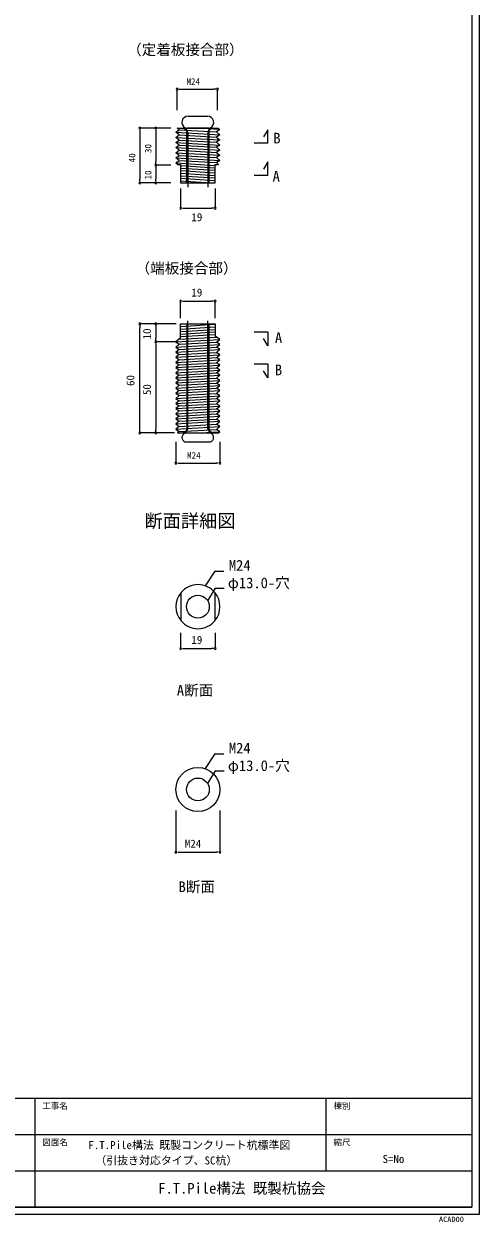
# Model space of a CAD drawing. Units: millimetres on the paper. Extents: x -201 to 201, y -142 to 138.
# Drawn here: x 138.5 to 201, y -142.3 to 22.4 of the extents above; entities that cross this region are included whole.
import ezdxf
from ezdxf.enums import TextEntityAlignment as Align

# ---------------------------------------------------------------- set-up
doc = ezdxf.new("R2010")
doc.units = ezdxf.units.MM
for name, color, linetype in [('0-0_A02', 4, 'Continuous'), ('0-1_C009', 4, 'Continuous'), ('0-2_C007', 4, 'Continuous'), ('0-3_A61', 4, 'Continuous'), ('0-7_C005', 7, 'Continuous'), ('0-9_C058', 4, 'Continuous'), ('0-B_A62', 4, 'Continuous'), ('0-C_C071', 4, 'Continuous'), ('0-D_C076', 4, 'Continuous')]:
    doc.layers.add(name, color=color, linetype=linetype)
doc.styles.add('ＭＳ ゴシック', font='')
doc.styles.get('ＭＳ ゴシック').set_extended_font_data('MS Gothic')

# ---------------------------------------------------------------- blocks, each defined once
blk = doc.blocks.new('__19')
at = {"layer": '0-B_A62', "color": 7}
blk.add_line((-0.5, 0), (-1, 0), dxfattribs=at)
for start, end in [(0, 180), (180, 0)]:
    blk.add_arc((0, 0), 0.25, start, end, dxfattribs=at)
blk = doc.blocks.new('__31')
at = {"layer": '0-3_A61', "color": 7}
blk.add_line((-0.5, 0), (-1, 0), dxfattribs=at)
for start, end in [(0, 180), (180, 0)]:
    blk.add_arc((0, 0), 0.25, start, end, dxfattribs=at)

msp = doc.modelspace()

# ---------------------------------------------------------------- linework, layer by layer
at = {"layer": '0-0_A02', "color": 7}
for p, q in [((-200, -125.225), (200, -125.225)), ((140, -125.225), (140, -140.225)), ((180, -135.225), (180, -125.225)), ((-200, -130.225), (200, -130.225)), ((-200, -135.225), (200, -135.225)), ((-200, -140.225), (200, -140.225))]:
    msp.add_line(p, q, dxfattribs=at)
for points in [[(-201, -141.225), (-201, 137.775), (201, 137.775), (201, -141.225)], [(-200, -140.225), (-200, 136.775), (200, 136.775), (200, -140.225)]]:
    msp.add_lwpolyline(points, close=True, dxfattribs=at)
at = {"layer": '0-1_C009'}
for centre, radius in [((162.395, -57.663), 1.562), ((162.395, -82.79), 3.027), ((162.395, -82.79), 1.562)]:
    msp.add_circle(centre, radius, dxfattribs=at)
for start, end in [(39.82892, 140.17108), (219.82892, 320.17108)]:
    msp.add_arc((162.395, -57.663), 3.027, start, end, dxfattribs=at)
at = {"layer": '0-2_C007'}
for p, q in [((164.715, -52.777), (163.369, -54.797)), ((164.715, -52.777), (165.965, -52.777)), ((164.739, -55.099), (163.728, -56.849)), ((164.739, -55.099), (165.989, -55.099)), ((164.715, -77.904), (163.369, -79.924)), ((164.715, -77.904), (165.965, -77.904)), ((164.739, -80.226), (163.728, -81.976)), ((164.739, -80.226), (165.989, -80.226))]:
    msp.add_line(p, q, dxfattribs=at)
at = {"layer": '0-3_A61'}
for p, q in [((158.678, 8.102), (154.395, 8.102)), ((154.395, 7.602), (154.395, 1.102)), ((158.678, 0.602), (154.395, 0.602)), ((159.126, -18.77), (154.395, -18.77)), ((154.395, -33.27), (154.395, -19.27)), ((159.409, -18.77), (156.596, -18.77)), ((156.596, -19.27), (156.596, -20.77)), ((159.342, -21.27), (156.596, -21.27)), ((159.342, -21.27), (156.596, -21.27)), ((156.596, -21.77), (156.596, -33.27)), ((158.001, -33.77), (154.395, -33.77)), ((159.197, -33.77), (156.596, -33.77))]:
    msp.add_line(p, q, dxfattribs=at)
at = {"layer": '0-7_C005', "color": 4}
for p, q in [((159.82, 7.883), (164.96, 7.591)), ((159.82, 7.178), (164.96, 6.886)), ((159.82, 6.473), (164.96, 6.181)), ((159.82, 5.773), (164.96, 5.481)), ((159.82, 5.073), (164.96, 4.781)), ((159.82, 4.373), (164.96, 4.081)), ((159.82, 3.673), (164.96, 3.381)), ((160.02, 2.976), (164.77, 2.677)), ((160.02, 2.626), (164.77, 2.327)), ((160.02, 2.276), (164.77, 1.977)), ((160.02, 1.926), (164.77, 1.627)), ((160.02, 1.576), (164.77, 1.277)), ((160.02, 1.226), (164.77, 0.927)), ((160.02, 0.876), (164.215, 0.612))]:
    msp.add_line(p, q, dxfattribs=at)
at = {"layer": '0-9_C058'}
for p, q in [((161.064, 9.777), (163.689, 9.777)), ((161.001, 7.527), (161.001, 0.027)), ((163.751, 7.527), (163.751, 0.027)), ((160.02, -19.145), (164.77, -18.845)), ((160.02, -19.495), (164.77, -19.195)), ((160.02, -19.845), (164.77, -19.545)), ((160.02, -20.725), (159.367, -21.27)), ((159.367, -21.27), (165.423, -20.92)), ((159.367, -21.27), (159.82, -21.596)), ((159.817, -20.895), (164.955, -20.595)), ((159.82, -21.596), (164.96, -21.304)), ((160.02, -20.195), (164.77, -19.895)), ((160.02, -20.545), (164.77, -20.245)), ((165.423, -20.92), (164.77, -20.467)), ((164.96, -21.304), (165.423, -20.92)), ((159.82, -21.596), (159.367, -21.975)), ((159.367, -21.975), (165.423, -21.625)), ((159.82, -22.301), (159.367, -22.68)), ((159.367, -22.68), (165.423, -22.33)), ((159.367, -22.68), (159.82, -23.006)), ((159.82, -23.006), (159.367, -23.385)), ((159.367, -23.385), (165.423, -23.035)), ((159.82, -23.006), (164.96, -22.714)), ((165.423, -22.33), (164.96, -22.009)), ((164.96, -22.714), (165.423, -22.33)), ((159.367, -23.385), (159.82, -23.711)), ((159.82, -23.711), (159.367, -24.09)), ((159.367, -24.09), (165.423, -23.74)), ((159.367, -24.09), (159.82, -24.416)), ((159.82, -24.416), (159.367, -24.795)), ((159.367, -24.795), (165.423, -24.445)), ((159.82, -23.711), (164.96, -23.419)), ((159.82, -24.416), (164.96, -24.124)), ((159.367, -24.795), (159.82, -25.121)), ((159.82, -25.121), (159.367, -25.5)), ((159.367, -25.5), (165.423, -25.15)), ((159.367, -25.5), (159.82, -25.826)), ((159.82, -25.826), (159.367, -26.205)), ((159.367, -26.205), (165.423, -25.855)), ((159.367, -26.205), (159.82, -26.531)), ((159.82, -25.121), (164.96, -24.829)), ((159.82, -25.826), (164.96, -25.534)), ((159.82, -26.531), (164.96, -26.239)), ((165.423, -25.855), (164.96, -25.534)), ((164.96, -26.239), (165.423, -25.855)), ((159.82, -26.531), (159.367, -26.91)), ((159.367, -26.91), (165.423, -26.56)), ((159.367, -26.91), (159.82, -27.236)), ((159.82, -27.236), (159.367, -27.615)), ((159.367, -27.615), (165.423, -27.265)), ((159.367, -27.615), (159.82, -27.941)), ((159.82, -27.941), (159.367, -28.32)), ((159.367, -28.32), (165.423, -27.97)), ((159.82, -27.236), (164.96, -26.944)), ((159.82, -27.941), (164.96, -27.649)), ((159.367, -28.32), (159.82, -28.646)), ((159.82, -28.646), (159.367, -29.025)), ((159.367, -29.025), (165.423, -28.675)), ((159.367, -29.025), (159.82, -29.351)), ((159.82, -29.351), (159.367, -29.73)), ((159.367, -29.73), (165.423, -29.38)), ((159.82, -28.646), (164.941, -28.34)), ((159.82, -29.351), (164.96, -29.059)), ((159.367, -29.73), (159.82, -30.056)), ((159.82, -30.056), (159.367, -30.435)), ((159.367, -30.435), (165.423, -30.085)), ((159.82, -30.761), (159.367, -31.14)), ((159.367, -31.14), (165.423, -30.79)), ((159.82, -30.056), (164.96, -29.764)), ((165.423, -30.79), (164.96, -30.469)), ((164.96, -31.174), (165.423, -30.79)), ((165.423, -31.495), (164.96, -31.174)), ((159.82, -31.466), (159.367, -31.845)), ((159.367, -31.845), (165.403, -31.481)), ((159.82, -32.171), (159.367, -32.55)), ((159.367, -32.55), (165.403, -32.186)), ((159.82, -32.876), (159.367, -33.255)), ((159.367, -33.255), (165.423, -32.905)), ((164.96, -31.879), (165.423, -31.495)), ((165.423, -32.2), (164.96, -31.879)), ((164.96, -32.584), (165.423, -32.2)), ((165.423, -32.905), (164.96, -32.584)), ((164.96, -33.289), (165.423, -32.905)), ((159.82, -33.581), (159.594, -33.77)), ((162.633, -33.77), (165.423, -33.61)), ((165.423, -33.61), (164.96, -33.289)), ((165.23, -33.77), (165.423, -33.61)), ((160.614, -35.02), (164.138, -35.02)), ((160.614, -35.02), (164.138, -35.02)), ((160.614, -35.02), (164.138, -35.02))]:
    msp.add_line(p, q, dxfattribs=at)
for points in [[(160.02, -20.725), (160.02, -18.77), (164.77, -18.77), (164.77, -20.467)], [(164.96, -22.009), (165.423, -21.625), (164.96, -21.304)], [(159.367, -21.975), (159.82, -22.301), (164.96, -22.009)], [(164.96, -23.419), (165.423, -23.035), (164.96, -22.714)], [(164.96, -24.124), (165.423, -23.74), (164.96, -23.419)], [(164.96, -24.829), (165.423, -24.445), (164.96, -24.124)], [(164.96, -25.534), (165.423, -25.15), (164.96, -24.829)], [(164.96, -26.944), (165.423, -26.56), (164.96, -26.239)], [(164.96, -27.649), (165.423, -27.265), (164.96, -26.944)], [(164.96, -28.354), (165.423, -27.97), (164.96, -27.649)], [(164.96, -29.059), (165.423, -28.675), (164.96, -28.354)], [(164.96, -29.764), (165.423, -29.38), (164.96, -29.059)], [(159.367, -30.435), (159.82, -30.761), (164.98, -30.453)], [(159.367, -31.14), (159.82, -31.466), (164.96, -31.174)], [(164.96, -30.469), (165.423, -30.085), (164.96, -29.764)], [(159.367, -31.845), (159.82, -32.171), (164.96, -31.879)], [(159.367, -32.55), (159.82, -32.876), (164.96, -32.584)], [(159.367, -33.255), (159.82, -33.581), (164.96, -33.289)]]:
    msp.add_lwpolyline(points, dxfattribs=at)
for centre, radius, start, end in [((161.064, 8.902), 0.875, 90, 240), ((163.689, 8.902), 0.875, 300, 90), ((160.017, 7.351), 1, 10.11276, 52.44924), ((164.736, 7.351), 1, 127.55076, 169.88724), ((160.839, -34.418), 0.642, 109.35564, 249.5289), ((160.017, -33.02), 1, 307.55076, 349.88724), ((164.736, -33.02), 1, 190.11276, 232.44924), ((163.913, -34.418), 0.642, 290.4711, 70.64436)]:
    msp.add_arc(centre, radius, start, end, dxfattribs=at)
at = {"layer": '0-B_A62'}
for p, q in [((159.535, 10.575), (159.535, 13.472)), ((160.035, 13.472), (164.592, 13.472)), ((165.092, 10.575), (165.092, 13.472)), ((158.678, 8.102), (156.596, 8.102)), ((156.596, 7.602), (156.596, 3.527)), ((172.006, 6.03), (170.129, 6.03)), ((158.678, 3.027), (156.596, 3.027)), ((158.678, 3.027), (156.596, 3.027)), ((156.596, 2.527), (156.596, 1.102)), ((158.678, 0.602), (156.596, 0.602)), ((172.006, 1.596), (170.129, 1.596)), ((160.02, -0.17), (160.02, -2.898)), ((164.77, -0.17), (164.77, -2.898)), ((160.52, -2.898), (164.27, -2.898)), ((160.02, -17.998), (160.02, -15.673)), ((160.52, -15.673), (164.27, -15.673)), ((164.77, -17.998), (164.77, -15.673)), ((161.001, -33.195), (161.001, -18.35)), ((163.751, -33.195), (163.751, -18.359)), ((172.006, -19.914), (170.129, -19.914)), ((172.006, -24.347), (170.129, -24.347)), ((159.594, -33.77), (165.23, -33.77)), ((160.87, -33.095), (160.758, -33.52)), ((163.883, -33.095), (163.995, -33.52)), ((159.367, -35.02), (159.367, -37.92)), ((165.423, -35.02), (165.423, -37.92)), ((159.867, -37.92), (164.923, -37.92)), ((160.07, -59.602), (160.07, -55.724)), ((164.72, -55.724), (164.72, -59.602)), ((160.02, -61.272), (160.02, -63.426)), ((164.769, -61.272), (164.769, -63.426)), ((160.52, -63.426), (164.269, -63.426)), ((159.367, -85.672), (159.367, -91.435)), ((165.422, -85.672), (165.422, -91.435)), ((159.867, -91.435), (164.922, -91.435))]:
    msp.add_line(p, q, dxfattribs=at)
for points in [[(172.006, 6.03), (172.006, 7.903), (171.38, 6.924)], [(172.006, 1.596), (172.006, 3.469), (171.38, 2.49)], [(172.006, -19.914), (172.006, -21.787), (171.38, -20.808)], [(172.006, -24.347), (172.006, -26.22), (171.38, -25.242)]]:
    msp.add_lwpolyline(points, dxfattribs=at)
for start, end in [(140.17108, 219.82892), (320.17108, 39.82892)]:
    msp.add_arc((162.395, -57.663), 3.027, start, end, dxfattribs=at)
at = {"layer": '0-C_C071'}
for p, q in [((159.367, 7.557), (159.82, 7.883)), ((159.367, 7.557), (165.423, 7.207)), ((159.82, 7.178), (159.367, 7.557)), ((159.367, 6.852), (159.82, 7.178)), ((159.367, 6.852), (165.423, 6.502)), ((159.82, 6.473), (159.367, 6.852)), ((159.558, 8.102), (165.194, 8.102)), ((159.82, 7.883), (159.558, 8.102)), ((165.423, 7.912), (162.157, 8.102)), ((165.423, 7.912), (164.96, 7.591)), ((164.96, 7.591), (165.423, 7.207)), ((165.423, 7.207), (164.96, 6.886)), ((164.96, 6.886), (165.423, 6.502)), ((165.194, 8.102), (165.423, 7.912)), ((159.367, 6.147), (159.82, 6.473)), ((159.367, 6.147), (165.423, 5.797)), ((159.82, 5.773), (159.367, 6.147)), ((159.367, 5.442), (159.82, 5.773)), ((159.367, 5.442), (165.423, 5.092)), ((159.82, 5.073), (159.367, 5.442)), ((159.367, 4.737), (159.82, 5.073)), ((165.423, 6.502), (164.96, 6.181)), ((164.96, 6.181), (165.423, 5.797)), ((165.423, 5.797), (164.96, 5.481)), ((164.96, 5.481), (165.423, 5.092)), ((165.423, 5.092), (164.96, 4.781)), ((159.367, 4.737), (165.423, 4.387)), ((159.82, 4.373), (159.367, 4.737)), ((159.367, 4.032), (159.82, 4.373)), ((159.367, 4.032), (165.423, 3.682)), ((159.82, 3.673), (159.367, 4.032)), ((159.367, 3.327), (159.82, 3.673)), ((159.367, 3.327), (164.77, 3.002)), ((159.592, 3.102), (159.367, 3.327)), ((164.96, 4.781), (165.423, 4.387)), ((165.423, 4.387), (164.96, 4.081)), ((164.96, 4.081), (165.423, 3.682)), ((165.423, 3.682), (164.96, 3.381)), ((164.96, 3.381), (165.215, 3.102)), ((159.592, 3.102), (160.02, 3.102)), ((160.02, 3.102), (160.02, 0.602)), ((160.02, 0.602), (164.77, 0.602))]:
    msp.add_line(p, q, dxfattribs=at)
msp.add_lwpolyline([(164.77, 0.602), (164.77, 3.102), (165.215, 3.102)], dxfattribs=at)
at = {"layer": '0-D_C076'}
for p, q in [((160.437, 8.102), (160.87, 7.852)), ((163.92, 8.102), (160.87, 8.102)), ((160.87, 0.602), (160.87, 7.852)), ((164.353, 8.102), (163.92, 7.852)), ((163.92, 0.602), (163.92, 7.852)), ((160.87, -18.77), (160.87, -33.095)), ((163.883, -18.77), (163.883, -33.095)), ((160.325, -33.77), (160.758, -33.52)), ((164.428, -33.77), (163.995, -33.52))]:
    msp.add_line(p, q, dxfattribs=at)

# ---------------------------------------------------------------- block references
at = {"layer": '0-3_A61', "xscale": 0.5, "yscale": 0.5}
for p, rotation in [((154.395, 8.102), 90), ((154.395, 0.602), 270), ((154.395, -18.77), 90), ((156.596, -18.77), 90), ((156.596, -21.27), 270), ((156.596, -21.27), 90), ((154.395, -33.77), 270), ((156.596, -33.77), 270)]:
    msp.add_blockref('__31', p, dxfattribs=dict(at, rotation=rotation))
at = {"layer": '0-B_A62', "xscale": 0.5, "yscale": 0.5}
for p, rotation in [((159.535, 13.472), 180), ((156.596, 8.102), 90), ((156.596, 3.027), 270), ((156.596, 3.027), 90), ((156.596, 0.602), 270), ((160.02, -2.898), 180), ((160.02, -15.673), 180), ((159.367, -37.92), 180), ((160.02, -63.426), 180), ((159.367, -91.435), 180)]:
    msp.add_blockref('__19', p, dxfattribs=dict(at, rotation=rotation))
for p in [(165.092, 13.472), (164.77, -2.898), (164.77, -15.673), (165.423, -37.92), (164.769, -63.426), (165.422, -91.435)]:
    msp.add_blockref('__19', p, dxfattribs=at)

# ---------------------------------------------------------------- texts
at = {"layer": '0-0_A02', "style": 'ＭＳ ゴシック'}
for s, height, p in [('（定着板接合部）', 1.466, (152.671, 17.735)), ('B', 1.466, (172.752, 5.571)), ('A', 1.466, (172.648, 0.322)), ('（端板接合部）', 1.466, (153.833, -12.312)), ('A', 1.466, (172.967, -21.861)), ('B', 1.466, (172.967, -26.295)), ('断面詳細図', 1.833, (155.054, -47.337)), ('M24', 1.466, (166.643, -53.148)), ('φ13.0-穴', 1.466, (166.504, -55.566)), ('A断面', 1.466, (159.497, -70.334)), ('M24', 1.466, (166.643, -78.275)), ('φ13.0-穴', 1.466, (166.504, -80.693)), ('B断面', 1.466, (159.734, -97.336))]:
    msp.add_text(s, height=height, dxfattribs=at).set_placement(p, align=Align.BOTTOM_LEFT)
at = {"layer": '0-0_A02', "color": 7, "style": 'ＭＳ ゴシック'}
for s, height, p in [('工事名', 0.8431, (141, -126.975)), ('棟別', 0.8431, (181, -126.975)), ('図面名', 0.8431, (141, -131.975)), ('F.T.Pile構法 既製コンクリート杭標準図', 1.1, (147.347, -132.56)), ('縮尺', 0.8431, (181, -131.975)), ('（引抜き対応タイプ、SC杭）', 1.1, (148.302, -134.675)), ('S=No', 1.1, (187.75, -134.475)), ('F.T.Pile構法 既製杭協会', 1.466, (156.946, -138.79)), ('ACAD00', 0.7331, (195.492, -142.466))]:
    msp.add_text(s, height=height, dxfattribs=at).set_placement(p, align=Align.BOTTOM_LEFT)
at = {"layer": '0-3_A61', "style": 'ＭＳ ゴシック'}
for s, height, p in [('40', 0.9164, (154.083, 3.415)), ('10', 1.1, (156.284, -20.918)), ('60', 1.1, (154.004, -27.318)), ('50', 1.1, (156.284, -28.576))]:
    msp.add_text(s, height=height, rotation=90, dxfattribs=at).set_placement(p, align=Align.BOTTOM_LEFT)
at = {"layer": '0-B_A62', "style": 'ＭＳ ゴシック'}
for s, height, p in [('M24', 0.9164, (160.819, 13.785)), ('19', 1.1, (161.496, -5.004)), ('19', 1.1, (161.496, -15.361)), ('M24', 0.9164, (160.9, -37.607)), ('19', 1.1, (161.496, -63.114)), ('M24', 1.1, (160.601, -91.122))]:
    msp.add_text(s, height=height, dxfattribs=at).set_placement(p, align=Align.BOTTOM_LEFT)
for s, p in [('30', (156.284, 4.69)), ('10', (156.284, 1.065))]:
    msp.add_text(s, height=0.9164, rotation=90, dxfattribs=at).set_placement(p, align=Align.BOTTOM_LEFT)

doc.saveas('drawing.dxf')
